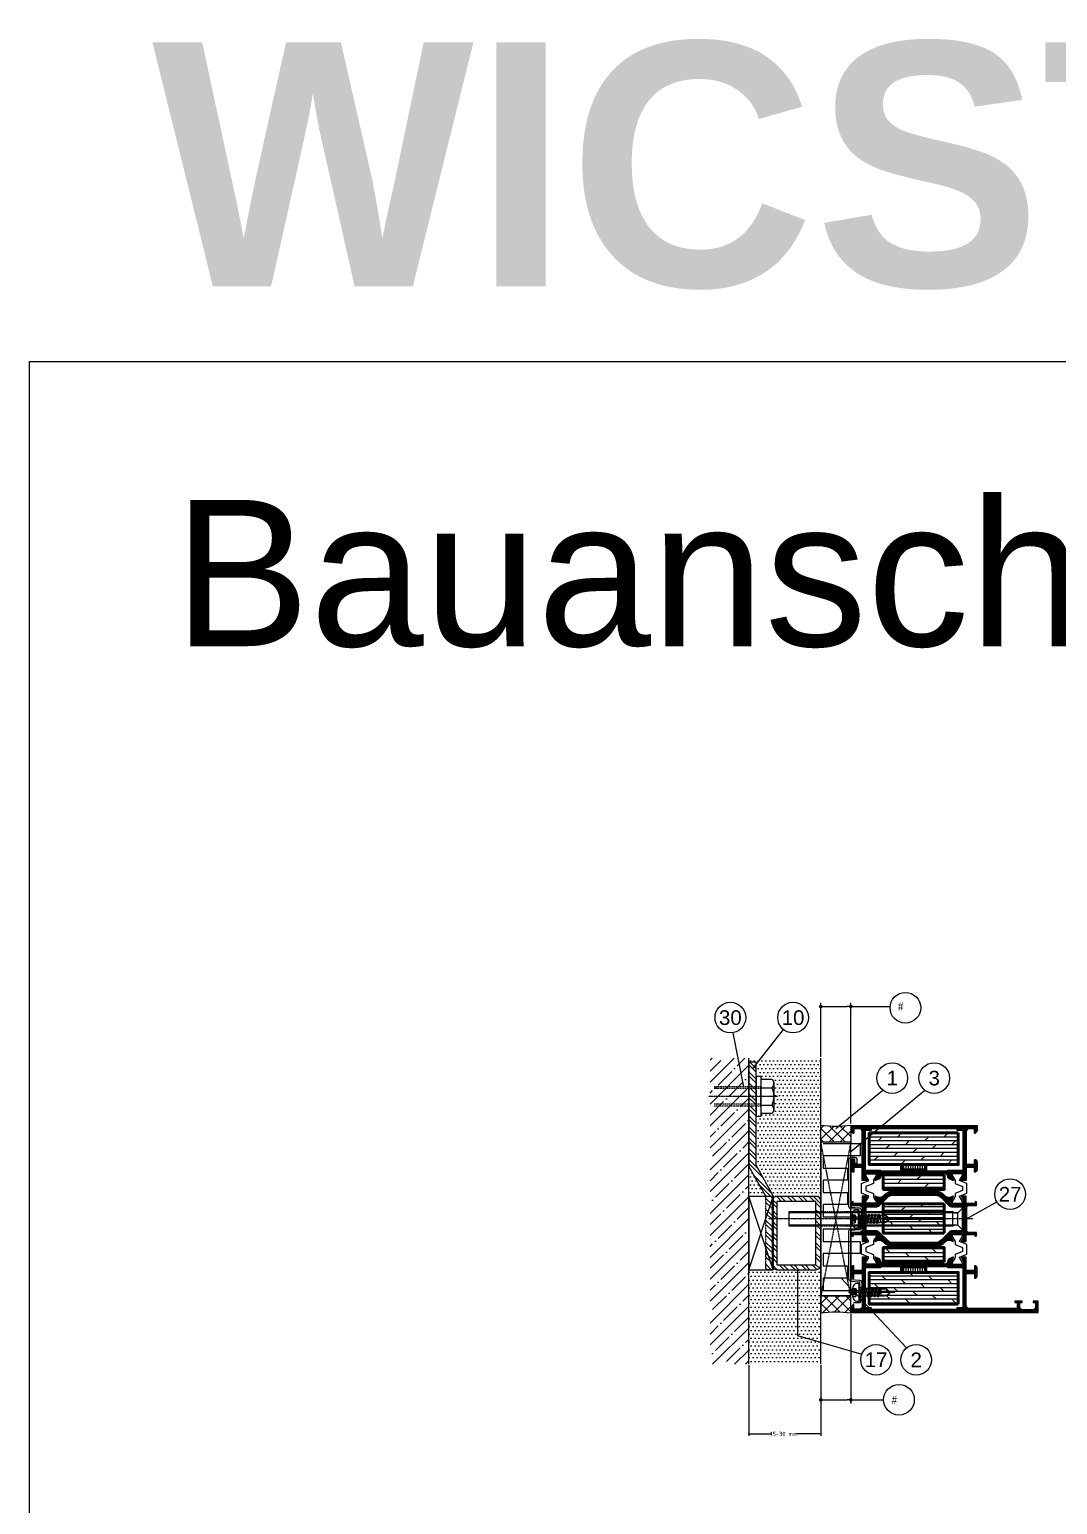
# Model space of a CAD drawing. Header units: millimetres. Extents: x -1821 to 14707, y -2864 to 1473.
# Drawn here: x 3000 to 3421, y -1049 to -445 of the extents above; entities that cross this region are included whole.
import ezdxf
from ezdxf.enums import TextEntityAlignment as Align

# ---------------------------------------------------------------- set-up
doc = ezdxf.new("R2010")
doc.units = ezdxf.units.MM
for name, pattern in [('AUSGEZOGEN', [0]), ('CENTER', [50.8, 31.75, -6.35, 6.35, -6.35]), ('DASHDOT', [1, 0.5, -0.25, 0, -0.25]), ('GESTRICHELT', [0.75, 0.5, -0.25]), ('VERDECKT', [9.525, 6.35, -3.175])]:
    doc.linetypes.add(name, pattern=pattern)
for name, color, linetype in [('00TXT', 7, 'AUSGEZOGEN'), ('01TXT', 7, 'Continuous'), ('as_par', 3, 'Continuous'), ('as_sch', 3, 'Continuous'), ('BOUND_EXT', 30, 'Continuous'), ('CENT_18', 3, 'CENTER'), ('CENT_25', 2, 'DASHDOT'), ('CENTER25', 2, 'CENTER'), ('CONST25', 2, 'Continuous'), ('CONST35', 7, 'Continuous'), ('HIDE_18', 3, 'VERDECKT'), ('HIDE_25', 2, 'GESTRICHELT'), ('is_par', 3, 'Continuous'), ('is_sch', 3, 'Continuous'), ('leiste_par', 3, 'Continuous')]:
    doc.layers.add(name, color=color, linetype=linetype)
for name, color, linetype, lineweight in [('AM_5', 3, 'Continuous', 25), ('AM_S', 80, 'Continuous', 50), ('AM_SP', 3, 'Continuous', 50), ('Docu-AM_8', 1, 'Continuous', 25)]:
    doc.layers.add(name, color=color, linetype=linetype, lineweight=lineweight)
doc.styles.add('BEMSTIL', font='8SIMPLEX.SHX', dxfattribs={"width": 0.85})
doc.styles.get("Standard").update_dxf_attribs({"font": 'isocp.shx'})
doc.styles.add('SWISS', font='swiss.ttf')
doc.styles.add('SWISSB', font='swissb.ttf')
doc.dimstyles.new('Dok-1zu2-PUNKT$0', dxfattribs={"dimscale": 0.5, "dimtxt": 3.4, "dimasz": 1.5, "dimexe": 1.5, "dimexo": 0.6, "dimgap": 1.5, "dimtad": 0, "dimlfac": 2, "dimdsep": 46, "dimtxsty": 'BEMSTIL', "dimblk": 'PUNKT', "dimblk1": 'PUNKT', "dimblk2": 'PUNKT', "dimcen": 0, "dimclrd": 3, "dimclre": 3, "dimclrt": 3, "dimadec": 0, "dimazin": 0, "dimtfac": 0.7, "dimtofl": 0, "dimtmove": 0, "dimatfit": 3, "dimfxl": 1, "dimtolj": 1, "dimarcsym": 0})
pattern_1 = [(45, (3250.314, -1391.2834), (-2.245064, 2.245064), []), (135, (3250.314, -1391.2834), (-2.245064, -2.245064), [])]

# ---------------------------------------------------------------- blocks, each defined once
blk = doc.blocks.new('B-LL1021361')
at = {"layer": 'as_sch'}
h = blk.add_hatch(dxfattribs=at)
h.set_pattern_fill('_U', color=256, scale=0.2, angle=90, style=0, pattern_type=0)
h.set_pattern_definition([(90, (9.07824, 33.14418), (-0.2, 1e-17), [])])
edge = h.paths.add_edge_path()
edge.add_arc((21.2, 13.4), 1.2, 180, 270)
edge.add_line((21.2, 12.2), (21.36, 12.2))
edge.add_arc((21.36, 11.4), 0.8, 24.44396, 90, ccw=False)
edge.add_line((22.08, 11.73), (22.8, 10.16))
edge.add_line((22.8, 10.16), (22.8, 9.87))
edge.add_line((22.8, 9.87), (21.05, 10.75))
edge.add_line((21.05, 10.75), (19.8, 10.75))
edge.add_line((19.8, 10.75), (19.8, 5.85))
edge.add_line((19.8, 5.85), (21.05, 5.85))
edge.add_line((21.05, 5.85), (22.8, 6.73))
edge.add_line((22.8, 6.73), (22.8, 4.7))
edge.add_line((22.8, 4.7), (17.4, 4.7))
edge.add_line((17.4, 4.7), (17.4, 1.3))
edge.add_line((17.4, 1.3), (19.3, 1.3))
edge.add_line((19.3, 1.3), (19.3, 1))
edge.add_arc((18.5, 1), 0.8, -90, 0, ccw=False)
edge.add_line((18.5, 0.2), (15, 0.2))
edge.add_arc((15, 1), 0.8, 180, 270, ccw=False)
edge.add_line((14.2, 1), (14.2, 1.3))
edge.add_line((14.2, 1.3), (16.1, 1.3))
edge.add_line((16.1, 1.3), (16.1, 4.7))
edge.add_line((16.1, 4.7), (2.7, 4.7))
edge.add_arc((2.7, 3.5), 1.2, 90, 180)
edge.add_line((1.5, 3.5), (1.5, 1.3))
edge.add_line((1.5, 1.3), (3.37, 1.3))
edge.add_line((3.37, 1.3), (3.48, 1.03))
edge.add_line((3.48, 1.03), (3.17, 0.73))
edge.add_arc((1.9, 2), 1.8, 270, 315, ccw=False)
edge.add_line((1.9, 0.2), (0.2, 0.2))
edge.add_line((0.2, 0.2), (0.2, 76.8))
edge.add_line((0.2, 76.8), (4.8, 76.8))
edge.add_line((4.8, 76.8), (4.8, 74.7))
edge.add_line((4.8, 74.7), (4.2, 74.7))
edge.add_line((4.2, 74.7), (4.2, 75.7))
edge.add_line((4.2, 75.7), (2.3, 75.7))
edge.add_arc((2.3, 74.7), 1, 90, 180)
edge.add_line((1.3, 74.7), (1.3, 70.3))
edge.add_arc((2.3, 70.3), 1, 180, 270)
edge.add_line((2.3, 69.3), (4.2, 69.3))
edge.add_line((4.2, 69.3), (4.2, 70.3))
edge.add_line((4.2, 70.3), (4.8, 70.3))
edge.add_line((4.8, 70.3), (4.8, 67.2))
edge.add_line((4.8, 67.2), (4.2, 67.2))
edge.add_line((4.2, 67.2), (4.2, 68.2))
edge.add_line((4.2, 68.2), (1.8, 68.2))
edge.add_line((1.8, 68.2), (1.8, 48.5))
edge.add_arc((3, 48.5), 1.2, 180, 270)
edge.add_line((3, 47.3), (16.1, 47.3))
edge.add_line((16.1, 47.3), (16.1, 50.7))
edge.add_line((16.1, 50.7), (14.2, 50.7))
edge.add_line((14.2, 50.7), (14.2, 51))
edge.add_arc((15, 51), 0.8, 90, 180, ccw=False)
edge.add_line((15, 51.8), (18.5, 51.8))
edge.add_arc((18.5, 51), 0.8, 0, 90, ccw=False)
edge.add_line((19.3, 51), (19.3, 50.7))
edge.add_line((19.3, 50.7), (17.4, 50.7))
edge.add_line((17.4, 50.7), (17.4, 47.3))
edge.add_line((17.4, 47.3), (22.8, 47.3))
edge.add_line((22.8, 47.3), (22.8, 45.27))
edge.add_line((22.8, 45.27), (21.05, 46.15))
edge.add_line((21.05, 46.15), (19.8, 46.15))
edge.add_line((19.8, 46.15), (19.8, 41.25))
edge.add_line((19.8, 41.25), (21.05, 41.25))
edge.add_line((21.05, 41.25), (22.8, 42.13))
edge.add_line((22.8, 42.13), (22.8, 41.84))
edge.add_line((22.8, 41.84), (22.08, 40.27))
edge.add_arc((21.36, 40.6), 0.8, 270, 335.55604, ccw=False)
edge.add_line((21.36, 39.8), (21.2, 39.8))
edge.add_arc((21.2, 38.6), 1.2, 90, 180)
edge.add_line((20, 38.6), (20, 13.4))
h.paths.add_polyline_path([(18.8, 12.2), (18.5, 12.2), (18.5, 5.9), (2.2, 5.9), (2.2, 8.4), (1.5, 8.4), (1.5, 43.6), (2.2, 43.6), (2.2, 46.1), (18.5, 46.1), (18.5, 39.8), (18.8, 39.8)], flags=17)
at = {"layer": 'is_sch'}
h = blk.add_hatch(dxfattribs=at)
h.set_pattern_fill('_U', color=256, scale=0.2, angle=45, style=0, pattern_type=0)
h.set_pattern_definition([(45, (38.5, 26.00045), (-0.1414214, 0.1414214), [])])
edge = h.paths.add_edge_path()
edge.add_arc((42.8, 48.5), 1.2, 270, 360)
edge.add_line((44, 48.5), (44, 51.6))
edge.add_line((44, 51.6), (45.48, 51.6))
edge.add_line((45.48, 51.6), (45.7, 51))
edge.add_line((45.7, 51), (44.9, 51))
edge.add_line((44.9, 51), (44.9, 47.3))
edge.add_line((44.9, 47.3), (47.8, 47.3))
edge.add_line((47.8, 47.3), (47.8, 45.27))
edge.add_line((47.8, 45.27), (46.05, 46.15))
edge.add_line((46.05, 46.15), (44.8, 46.15))
edge.add_line((44.8, 46.15), (44.8, 41.25))
edge.add_line((44.8, 41.25), (46.05, 41.25))
edge.add_line((46.05, 41.25), (47.8, 42.13))
edge.add_line((47.8, 42.13), (47.8, 41.85))
edge.add_line((47.8, 41.85), (47.51, 41.35))
edge.add_arc((49.41, 40.25), 2.2, 150.00002, 225)
edge.add_line((47.86, 38.69), (48.39, 38.15))
edge.add_arc((45, 34.76), 4.8, 0, 45, ccw=False)
edge.add_line((49.8, 34.76), (49.8, 17.24))
edge.add_arc((45, 17.24), 4.8, 315, 360, ccw=False)
edge.add_line((48.39, 13.85), (47.86, 13.31))
edge.add_arc((49.41, 11.76), 2.2, 135, 209.99998)
edge.add_line((47.51, 10.66), (47.8, 10.15))
edge.add_line((47.8, 10.15), (47.8, 9.87))
edge.add_line((47.8, 9.87), (46.05, 10.75))
edge.add_line((46.05, 10.75), (44.8, 10.75))
edge.add_line((44.8, 10.75), (44.8, 5.85))
edge.add_line((44.8, 5.85), (46.05, 5.85))
edge.add_line((46.05, 5.85), (47.8, 6.73))
edge.add_line((47.8, 6.73), (47.8, 4.7))
edge.add_line((47.8, 4.7), (44.9, 4.7))
edge.add_line((44.9, 4.7), (44.9, 1))
edge.add_line((44.9, 1), (45.7, 1))
edge.add_line((45.7, 1), (45.48, 0.4))
edge.add_line((45.48, 0.4), (44, 0.4))
edge.add_line((44, 0.4), (44, 3.5))
edge.add_arc((42.8, 3.5), 1.2, 0, 90)
edge.add_line((42.8, 4.7), (34.2, 4.7))
edge.add_arc((34.2, 3.5), 1.2, 90, 180)
edge.add_line((33, 3.5), (33, 0.4))
edge.add_line((33, 0.4), (31.52, 0.4))
edge.add_line((31.52, 0.4), (31.3, 1))
edge.add_line((31.3, 1), (32.1, 1))
edge.add_line((32.1, 1), (32.1, 4.7))
edge.add_line((32.1, 4.7), (29.2, 4.7))
edge.add_line((29.2, 4.7), (29.2, 6.73))
edge.add_line((29.2, 6.73), (30.95, 5.85))
edge.add_line((30.95, 5.85), (32.2, 5.85))
edge.add_line((32.2, 5.85), (32.2, 10.75))
edge.add_line((32.2, 10.75), (30.95, 10.75))
edge.add_line((30.95, 10.75), (29.2, 9.87))
edge.add_line((29.2, 9.87), (29.2, 10.15))
edge.add_line((29.2, 10.15), (29.49, 10.66))
edge.add_arc((27.59, 11.76), 2.2, 330.00001, 404.99999)
edge.add_line((29.14, 13.31), (28.61, 13.85))
edge.add_arc((32, 17.24), 4.8, 180, 225, ccw=False)
edge.add_line((27.2, 17.24), (27.2, 34.76))
edge.add_arc((32, 34.76), 4.8, 135, 180, ccw=False)
edge.add_line((28.61, 38.15), (29.14, 38.69))
edge.add_arc((27.59, 40.25), 2.2, 315, 389.99998)
edge.add_line((29.49, 41.35), (29.2, 41.85))
edge.add_line((29.2, 41.85), (29.2, 42.13))
edge.add_line((29.2, 42.13), (30.95, 41.25))
edge.add_line((30.95, 41.25), (32.2, 41.25))
edge.add_line((32.2, 41.25), (32.2, 46.15))
edge.add_line((32.2, 46.15), (30.95, 46.15))
edge.add_line((30.95, 46.15), (29.2, 45.27))
edge.add_line((29.2, 45.27), (29.2, 47.3))
edge.add_line((29.2, 47.3), (32.1, 47.3))
edge.add_line((32.1, 47.3), (32.1, 51))
edge.add_line((32.1, 51), (31.3, 51))
edge.add_line((31.3, 51), (31.52, 51.6))
edge.add_line((31.52, 51.6), (33, 51.6))
edge.add_line((33, 51.6), (33, 48.5))
edge.add_arc((34.2, 48.5), 1.2, 180, 270)
edge.add_line((34.2, 47.3), (42.8, 47.3))
edge = h.paths.add_edge_path(flags=16)
edge.add_line((33.6, 45.7), (33.6, 41.63))
edge.add_arc((31.8, 41.63), 1.8, -45, 0, ccw=False)
edge.add_line((33.07, 40.36), (29.74, 37.02))
edge.add_arc((32, 34.76), 3.2, 135, 180)
edge.add_line((28.8, 34.76), (28.8, 17.24))
edge.add_arc((32, 17.24), 3.2, 180, 225)
edge.add_line((29.74, 14.98), (33.07, 11.64))
edge.add_arc((31.8, 10.37), 1.8, 0, 45, ccw=False)
edge.add_line((33.6, 10.37), (33.6, 6.3))
edge.add_line((33.6, 6.3), (43.4, 6.3))
edge.add_line((43.4, 6.3), (43.4, 10.37))
edge.add_arc((45.2, 10.37), 1.8, 135, 180, ccw=False)
edge.add_line((43.93, 11.64), (47.26, 14.98))
edge.add_arc((45, 17.24), 3.2, 315, 360)
edge.add_line((48.2, 17.24), (48.2, 34.76))
edge.add_arc((45, 34.76), 3.2, 0, 45)
edge.add_line((47.26, 37.02), (43.93, 40.36))
edge.add_arc((45.2, 41.63), 1.8, 180, 225, ccw=False)
edge.add_line((43.4, 41.63), (43.4, 45.7))
edge.add_line((43.4, 45.7), (33.6, 45.7))
h = blk.add_hatch(dxfattribs=at)
h.set_pattern_fill('_U', color=256, scale=0.2, angle=90, style=0, pattern_type=0)
h.set_pattern_definition([(90, (66.38297, 26.0009), (-0.2, 1e-17), [])])
edge = h.paths.add_edge_path()
edge.add_line((76.8, 51.8), (75.1, 51.8))
edge.add_arc((75.1, 50), 1.8, 90, 135)
edge.add_line((73.83, 51.27), (73.52, 50.97))
edge.add_line((73.52, 50.97), (73.63, 50.7))
edge.add_line((73.63, 50.7), (75.5, 50.7))
edge.add_line((75.5, 50.7), (75.5, 48.5))
edge.add_arc((74.3, 48.5), 1.2, -90, 0, ccw=False)
edge.add_line((74.3, 47.3), (60.9, 47.3))
edge.add_line((60.9, 47.3), (60.9, 50.7))
edge.add_line((60.9, 50.7), (62.8, 50.7))
edge.add_line((62.8, 50.7), (62.8, 51))
edge.add_arc((62, 51), 0.8, 0, 90)
edge.add_line((62, 51.8), (58.5, 51.8))
edge.add_arc((58.5, 51), 0.8, 90, 180)
edge.add_line((57.7, 51), (57.7, 50.7))
edge.add_line((57.7, 50.7), (59.6, 50.7))
edge.add_line((59.6, 50.7), (59.6, 47.3))
edge.add_line((59.6, 47.3), (54.2, 47.3))
edge.add_line((54.2, 47.3), (54.2, 45.27))
edge.add_line((54.2, 45.27), (55.95, 46.15))
edge.add_line((55.95, 46.15), (57.2, 46.15))
edge.add_line((57.2, 46.15), (57.2, 41.25))
edge.add_line((57.2, 41.25), (55.95, 41.25))
edge.add_line((55.95, 41.25), (54.2, 42.13))
edge.add_line((54.2, 42.13), (54.2, 41.84))
edge.add_line((54.2, 41.84), (54.92, 40.27))
edge.add_arc((55.64, 40.6), 0.8, 204.44396, 270)
edge.add_line((55.64, 39.8), (55.8, 39.8))
edge.add_arc((55.8, 38.6), 1.2, 0, 90, ccw=False)
edge.add_line((57, 38.6), (57, 13.4))
edge.add_arc((55.8, 13.4), 1.2, -90, 0, ccw=False)
edge.add_line((55.8, 12.2), (55.64, 12.2))
edge.add_arc((55.64, 11.4), 0.8, 90, 155.55604)
edge.add_line((54.92, 11.73), (54.2, 10.16))
edge.add_line((54.2, 10.16), (54.2, 9.87))
edge.add_line((54.2, 9.87), (55.95, 10.75))
edge.add_line((55.95, 10.75), (57.2, 10.75))
edge.add_line((57.2, 10.75), (57.2, 5.85))
edge.add_line((57.2, 5.85), (55.95, 5.85))
edge.add_line((55.95, 5.85), (54.2, 6.73))
edge.add_line((54.2, 6.73), (54.2, 4.7))
edge.add_line((54.2, 4.7), (59.6, 4.7))
edge.add_line((59.6, 4.7), (59.6, 1.3))
edge.add_line((59.6, 1.3), (57.7, 1.3))
edge.add_line((57.7, 1.3), (57.7, 1))
edge.add_arc((58.5, 1), 0.8, 180, 270)
edge.add_line((58.5, 0.2), (62, 0.2))
edge.add_arc((62, 1), 0.8, 270, 360)
edge.add_line((62.8, 1), (62.8, 1.3))
edge.add_line((62.8, 1.3), (60.9, 1.3))
edge.add_line((60.9, 1.3), (60.9, 4.7))
edge.add_line((60.9, 4.7), (74.3, 4.7))
edge.add_arc((74.3, 3.5), 1.2, 0, 90, ccw=False)
edge.add_line((75.5, 3.5), (75.5, 1.3))
edge.add_line((75.5, 1.3), (73.63, 1.3))
edge.add_line((73.63, 1.3), (73.52, 1.04))
edge.add_line((73.52, 1.04), (73.83, 0.73))
edge.add_arc((75.1, 2), 1.8, 225, 270)
edge.add_line((75.1, 0.2), (76.8, 0.2))
edge.add_line((76.8, 0.2), (76.8, 51.8))
h.paths.add_polyline_path([(75.4, 8.4), (74.8, 8.4), (74.8, 5.9), (58.5, 5.9), (58.5, 12.2), (58.2, 12.2), (58.2, 39.8), (58.5, 39.8), (58.5, 46.1), (74.8, 46.1), (74.8, 43.6), (75.4, 43.6)], flags=16)
at = {"layer": 'as_par'}
blk.add_lwpolyline([(20, 13.4, 0.414214), (21.2, 12.2), (21.36, 12.2, -0.294108), (22.08, 11.73), (22.8, 10.16), (22.8, 9.87), (21.05, 10.75), (19.8, 10.75), (19.8, 5.85), (21.05, 5.85), (22.8, 6.73), (22.8, 4.7), (17.4, 4.7), (17.4, 1.3), (19.3, 1.3), (19.3, 1, -0.414214), (18.5, 0.2), (15, 0.2, -0.414214), (14.2, 1), (14.2, 1.3), (16.1, 1.3), (16.1, 4.7), (2.7, 4.7, 0.414214), (1.5, 3.5), (1.5, 1.3), (3.37, 1.3), (3.48, 1.03), (3.17, 0.73, -0.198912), (1.9, 0.2), (0.2, 0.2), (0.2, 76.8), (4.8, 76.8), (4.8, 74.7), (4.2, 74.7), (4.2, 75.7), (2.3, 75.7, 0.414214), (1.3, 74.7), (1.3, 70.3, 0.414214), (2.3, 69.3), (4.2, 69.3), (4.2, 70.3), (4.8, 70.3), (4.8, 67.2), (4.2, 67.2), (4.2, 68.2), (1.8, 68.2), (1.8, 48.5, 0.414214), (3, 47.3), (16.1, 47.3), (16.1, 50.7), (14.2, 50.7), (14.2, 51, -0.414214), (15, 51.8), (18.5, 51.8, -0.414214), (19.3, 51), (19.3, 50.7), (17.4, 50.7), (17.4, 47.3), (22.8, 47.3), (22.8, 45.27), (21.05, 46.15), (19.8, 46.15), (19.8, 41.25), (21.05, 41.25), (22.8, 42.13), (22.8, 41.84), (22.08, 40.27, -0.294108), (21.36, 39.8), (21.2, 39.8, 0.414214), (20, 38.6), (20, 13.4)], format="xyb", close=True, dxfattribs=at)
blk.add_lwpolyline([(18.8, 12.2), (18.5, 12.2), (18.5, 5.9), (2.2, 5.9), (2.2, 8.4), (1.5, 8.4), (1.5, 43.6), (2.2, 43.6), (2.2, 46.1), (18.5, 46.1), (18.5, 39.8), (18.8, 39.8), (18.8, 12.2)], close=True, dxfattribs=at)
at = {"layer": 'is_par'}
for points in [[(42.8, 47.3, 0.414214), (44, 48.5), (44, 51.6), (45.48, 51.6), (45.7, 51), (44.9, 51), (44.9, 47.3), (47.8, 47.3), (47.8, 45.27), (46.05, 46.15), (44.8, 46.15), (44.8, 41.25), (46.05, 41.25), (47.8, 42.13), (47.8, 41.85), (47.51, 41.35, 0.339454), (47.86, 38.69), (48.39, 38.15, -0.198912), (49.8, 34.76), (49.8, 17.24, -0.198912), (48.39, 13.85), (47.86, 13.31, 0.339454), (47.51, 10.66), (47.8, 10.15), (47.8, 9.87), (46.05, 10.75), (44.8, 10.75), (44.8, 5.85), (46.05, 5.85), (47.8, 6.73), (47.8, 4.7), (44.9, 4.7), (44.9, 1), (45.7, 1), (45.48, 0.4), (44, 0.4), (44, 3.5, 0.414214), (42.8, 4.7), (34.2, 4.7, 0.414214), (33, 3.5), (33, 0.4), (31.52, 0.4), (31.3, 1), (32.1, 1), (32.1, 4.7), (29.2, 4.7), (29.2, 6.73), (30.95, 5.85), (32.2, 5.85), (32.2, 10.75), (30.95, 10.75), (29.2, 9.87), (29.2, 10.15), (29.49, 10.66, 0.339454), (29.14, 13.31), (28.61, 13.85, -0.198912), (27.2, 17.24), (27.2, 34.76, -0.198912), (28.61, 38.15), (29.14, 38.69, 0.339454), (29.49, 41.35), (29.2, 41.85), (29.2, 42.13), (30.95, 41.25), (32.2, 41.25), (32.2, 46.15), (30.95, 46.15), (29.2, 45.27), (29.2, 47.3), (32.1, 47.3), (32.1, 51), (31.3, 51), (31.52, 51.6), (33, 51.6), (33, 48.5, 0.414214), (34.2, 47.3), (42.8, 47.3)], [(76.8, 51.8), (75.1, 51.8, 0.198912), (73.83, 51.27), (73.52, 50.97), (73.63, 50.7), (75.5, 50.7), (75.5, 48.5, -0.414214), (74.3, 47.3), (60.9, 47.3), (60.9, 50.7), (62.8, 50.7), (62.8, 51, 0.414214), (62, 51.8), (58.5, 51.8, 0.414214), (57.7, 51), (57.7, 50.7), (59.6, 50.7), (59.6, 47.3), (54.2, 47.3), (54.2, 45.27), (55.95, 46.15), (57.2, 46.15), (57.2, 41.25), (55.95, 41.25), (54.2, 42.13), (54.2, 41.84), (54.92, 40.27, 0.294108), (55.64, 39.8), (55.8, 39.8, -0.414214), (57, 38.6), (57, 13.4, -0.414214), (55.8, 12.2), (55.64, 12.2, 0.294108), (54.92, 11.73), (54.2, 10.16), (54.2, 9.87), (55.95, 10.75), (57.2, 10.75), (57.2, 5.85), (55.95, 5.85), (54.2, 6.73), (54.2, 4.7), (59.6, 4.7), (59.6, 1.3), (57.7, 1.3), (57.7, 1, 0.414214), (58.5, 0.2), (62, 0.2, 0.414214), (62.8, 1), (62.8, 1.3), (60.9, 1.3), (60.9, 4.7), (74.3, 4.7, -0.414214), (75.5, 3.5), (75.5, 1.3), (73.63, 1.3), (73.52, 1.04), (73.83, 0.73, 0.198912), (75.1, 0.2), (76.8, 0.2), (76.8, 51.8)], [(33.6, 45.7), (33.6, 41.63, -0.198912), (33.07, 40.36), (29.74, 37.02, 0.198912), (28.8, 34.76), (28.8, 17.24, 0.198912), (29.74, 14.98), (33.07, 11.64, -0.198912), (33.6, 10.37), (33.6, 6.3), (43.4, 6.3), (43.4, 10.37, -0.198912), (43.93, 11.64), (47.26, 14.98, 0.198912), (48.2, 17.24), (48.2, 34.76, 0.198912), (47.26, 37.02), (43.93, 40.36, -0.198912), (43.4, 41.63), (43.4, 45.7), (33.6, 45.7)]]:
    blk.add_lwpolyline(points, format="xyb", close=True, dxfattribs=at)
blk.add_lwpolyline([(75.4, 8.4), (74.8, 8.4), (74.8, 5.9), (58.5, 5.9), (58.5, 12.2), (58.2, 12.2), (58.2, 39.8), (58.5, 39.8), (58.5, 46.1), (74.8, 46.1), (74.8, 43.6), (75.4, 43.6), (75.4, 8.4)], close=True, dxfattribs=at)
at = {"layer": 'leiste_par'}
for points in [[(23.99, 42.76), (22.87, 42.76, 0.131652), (22.46, 42.65), (20.66, 41.61), (20.01, 41.61), (20.01, 45.79), (20.66, 45.79), (21.99, 45.02), (22.48, 44.74), (22.79, 44.56), (24.01, 47.57), (27.99, 47.57), (29.21, 44.56), (31.34, 45.79), (31.99, 45.79), (31.99, 41.61), (31.34, 41.61), (29.54, 42.65, 0.131652), (29.13, 42.76), (28.01, 42.76), (26.79, 45.79), (25.21, 45.79), (23.99, 42.76)], [(48.99, 42.76), (47.87, 42.76, 0.131652), (47.46, 42.65), (45.66, 41.61), (45.01, 41.61), (45.01, 45.79), (45.66, 45.79), (46.99, 45.02), (47.48, 44.74), (47.79, 44.56), (49.01, 47.57), (52.99, 47.57), (54.21, 44.56), (56.34, 45.79), (56.99, 45.79), (56.99, 41.61), (56.34, 41.61), (54.54, 42.65, 0.131652), (54.13, 42.76), (53.01, 42.76), (51.79, 45.79), (50.21, 45.79), (48.99, 42.76)], [(23.99, 9.24), (22.87, 9.24, -0.131652), (22.46, 9.35), (20.66, 10.39), (20.01, 10.39), (20.01, 6.21), (20.66, 6.21), (21.99, 6.98), (22.48, 7.26), (22.79, 7.44), (24.01, 4.43), (27.99, 4.43), (29.21, 7.44), (31.34, 6.21), (31.99, 6.21), (31.99, 10.39), (31.34, 10.39), (29.54, 9.35, -0.131652), (29.13, 9.24), (28.01, 9.24), (26.79, 6.21), (25.21, 6.21), (23.99, 9.24)], [(48.99, 9.24), (47.87, 9.24, -0.131652), (47.46, 9.35), (45.66, 10.39), (45.01, 10.39), (45.01, 6.21), (45.66, 6.21), (46.99, 6.98), (47.48, 7.26), (47.79, 7.44), (49.01, 4.44), (52.99, 4.44), (54.21, 7.44), (56.34, 6.21), (56.99, 6.21), (56.99, 10.39), (56.34, 10.39), (54.54, 9.35, -0.131652), (54.13, 9.24), (53.01, 9.24), (51.79, 6.22), (50.21, 6.22), (48.99, 9.24)]]:
    blk.add_lwpolyline(points, format="xyb", close=True, dxfattribs=at)
blk = doc.blocks.new('PUNKT')
at = {"color": 0, "linetype": 'Continuous'}
blk.add_line((-0.5, 0), (-1, 0), dxfattribs=at)
at = {"color": 0, "linetype": 'Continuous', "const_width": 0.5}
blk.add_lwpolyline([(-0.25, 0, 1), (0.25, 0, 1)], format="xyb", close=True, dxfattribs=at)
blk = doc.blocks.new('*D95')
at = {"layer": 'AM_5', "color": 3, "lineweight": -2, "transparency": 16777216}
for p, q in [((3294.91, -992.15), (3294.91, -1021.13)), ((3324.41, -992.15), (3324.41, -1021.13)), ((3295.66, -1020.38), (3304.01, -1020.38)), ((3323.66, -1020.38), (3314.41, -1020.38))]:
    blk.add_line(p, q, dxfattribs=at)
at = {"layer": 'Defpoints', "color": 0, "transparency": 16777216}
for p in [(3294.91, -991.85), (3324.41, -991.85), (3294.91, -1020.38)]:
    blk.add_point(p, dxfattribs=at)
at = {"layer": 'AM_5', "color": 3, "lineweight": -2, "transparency": 16777216, "xscale": 0.75, "yscale": 0.75, "zscale": 0.75, "rotation": 180}
blk.add_blockref('PUNKT', (3294.91, -1020.38), dxfattribs=at)
at = {"layer": 'AM_5', "color": 3, "lineweight": -2, "transparency": 16777216, "xscale": 0.75, "yscale": 0.75, "zscale": 0.75}
blk.add_blockref('PUNKT', (3324.41, -1020.38), dxfattribs=at)
at = {"layer": 'AM_5', "color": 3, "transparency": 16777216, "insert": (3309.21, -1020.38), "char_height": 1.7, "attachment_point": 5}
blk.add_mtext('\\A1;15-30 mm', dxfattribs=at)
blk = doc.blocks.new('B-4030232_docu_wos')
at = {"layer": 'Docu-AM_8'}
h = blk.add_hatch(dxfattribs=at)
h.set_pattern_fill('LINE', color=256, scale=0.3, angle=90, style=0)
h.paths.add_polyline_path([(5, 2.2), (-5, 2.2), (-5, 0), (5, 0)])
at = {"layer": 'AM_SP'}
blk.add_lwpolyline([(5, 2.2), (-5, 2.2), (-5, 0), (5, 0), (5, 2.2)], close=True, dxfattribs=at)
blk = doc.blocks.new('B-4090059_docu_wos')
at = {"layer": 'Docu-AM_8'}
h = blk.add_hatch(dxfattribs=at)
h.set_pattern_fill('DOLMIT', color=256, scale=0.25, style=0)
h.paths.add_polyline_path([(0, 6), (0, 0), (25, 0), (25, 6)])
at = {"layer": 'AM_S'}
blk.add_lwpolyline([(25, 6), (25, 0), (0, 0), (0, 6), (25, 6)], close=True, dxfattribs=at)
blk = doc.blocks.new('B-4090038_docu_wos')
at = {"layer": 'Docu-AM_8'}
h = blk.add_hatch(dxfattribs=at)
h.set_pattern_fill('DOLMIT', color=256, scale=0.25, style=0)
h.paths.add_polyline_path([(0, 13), (0, 0), (36.5, 0), (36.5, 13)])
at = {"layer": 'AM_S'}
blk.add_lwpolyline([(36.5, 13), (36.5, 0), (0, 0), (0, 13), (36.5, 13)], close=True, dxfattribs=at)
blk = doc.blocks.new('*D92')
at = {"layer": 'AM_5', "color": 3, "lineweight": -2, "transparency": 16777216}
for p, q in [((3336.71, -971.36), (3336.71, -1007.93)), ((3324.41, -992.45), (3324.41, -1007.93)), ((3325.91, -1006.43), (3335.21, -1006.43)), ((3336.71, -1006.43), (3350.18, -1006.43))]:
    blk.add_line(p, q, dxfattribs=at)
at = {"layer": 'Defpoints', "color": 0, "transparency": 16777216}
for p in [(3336.71, -970.76), (3324.41, -991.85), (3336.71, -1006.43)]:
    blk.add_point(p, dxfattribs=at)
at = {"layer": 'AM_5', "color": 3, "lineweight": -2, "transparency": 16777216, "xscale": 1.5, "yscale": 1.5, "zscale": 1.5, "rotation": 180}
blk.add_blockref('PUNKT', (3324.41, -1006.43), dxfattribs=at)
at = {"layer": 'AM_5', "color": 3, "lineweight": -2, "transparency": 16777216, "xscale": 1.5, "yscale": 1.5, "zscale": 1.5}
blk.add_blockref('PUNKT', (3336.71, -1006.43), dxfattribs=at)
at = {"layer": 'AM_5', "color": 3, "transparency": 16777216, "insert": (3354.02, -1006.43), "char_height": 3.4, "attachment_point": 5, "style": 'BEMSTIL'}
blk.add_mtext('\\A1; #', dxfattribs=at)
blk = doc.blocks.new('*D93')
at = {"layer": 'AM_5', "color": 3, "lineweight": -2, "transparency": 16777216}
for p, q in [((3324.41, -865.75), (3324.41, -843.66)), ((3325.91, -845.16), (3335.21, -845.16)), ((3336.71, -893.16), (3336.71, -843.66)), ((3336.71, -845.16), (3352.76, -845.16))]:
    blk.add_line(p, q, dxfattribs=at)
at = {"layer": 'Defpoints', "color": 0, "transparency": 16777216}
for p in [(3336.71, -845.16), (3324.41, -866.35), (3336.71, -893.76)]:
    blk.add_point(p, dxfattribs=at)
at = {"layer": 'AM_5', "color": 3, "lineweight": -2, "transparency": 16777216, "xscale": 1.5, "yscale": 1.5, "zscale": 1.5, "rotation": 180}
blk.add_blockref('PUNKT', (3324.41, -845.16), dxfattribs=at)
at = {"layer": 'AM_5', "color": 3, "lineweight": -2, "transparency": 16777216, "xscale": 1.5, "yscale": 1.5, "zscale": 1.5}
blk.add_blockref('PUNKT', (3336.71, -845.16), dxfattribs=at)
at = {"layer": 'AM_5', "color": 3, "transparency": 16777216, "insert": (3356.6, -845.16), "char_height": 3.4, "attachment_point": 5, "style": 'BEMSTIL'}
blk.add_mtext('\\A1; #', dxfattribs=at)
blk = doc.blocks.new('WS4070448')
for p, q in [((6.62, -8.64), (6.62, -11)), ((6.62, -8.64), (9.52, -8.64)), ((6.62, -11), (8.07, -12.64)), ((8.07, -12.64), (9.52, -11)), ((9.52, -11), (9.52, -8.64))]:
    blk.add_line(p, q)
blk.add_lwpolyline([(11.39, 2.11, 0.314856), (4.74, 2.11, 0.244912), (4.32, 1.29), (4.32, 0.36), (11.82, 0.36), (11.82, 1.29, 0.244912), (11.39, 2.11, 0.138291)], format="xyb")
for points in [[(6.12, -1.14), (6.62, -1.43), (8.07, -1.08), (8.57, -0.71), (8.07, -0.51), (6.62, -0.85)], [(6.12, -2.54), (6.62, -2.83), (9.52, -2.14), (10.02, -1.85), (9.52, -1.56), (6.62, -2.25)], [(6.12, -3.94), (6.62, -4.23), (9.52, -3.54), (10.02, -3.25), (9.52, -2.96), (6.62, -3.65)], [(6.12, -5.34), (6.62, -5.63), (9.52, -4.94), (10.02, -4.65), (9.52, -4.36), (6.62, -5.05)], [(6.12, -6.74), (6.62, -7.03), (9.52, -6.34), (10.02, -6.05), (9.52, -5.76), (6.62, -6.45)], [(6.12, -8.14), (6.62, -8.43), (9.52, -7.74), (10.02, -7.45), (9.52, -7.16), (6.62, -7.85)]]:
    blk.add_lwpolyline(points, close=True)
for points in [[(6.12, -1.14), (8.57, -0.71)], [(6.12, -2.54), (10.02, -1.85)], [(6.12, -3.94), (10.02, -3.25)], [(6.12, -5.34), (10.02, -4.65)], [(6.62, -0.14), (6.62, -0.85)], [(6.62, -1.43), (6.62, -1.85)], [(6.62, -1.43), (6.62, -2.25)], [(6.62, -1.43), (6.62, -2.25)], [(6.62, -2.83), (6.62, -3.65)], [(6.62, -4.23), (6.62, -5.05)], [(6.62, -5.63), (6.62, -6.45)], [(9.52, -0.14), (9.52, -1.56)], [(9.52, -2.14), (9.52, -2.96)], [(9.52, -3.54), (9.52, -4.36)], [(9.52, -4.94), (9.52, -5.76)], [(6.12, -6.74), (10.02, -6.05)], [(6.12, -8.14), (10.02, -7.45)], [(6.62, -7.03), (6.62, -7.85)], [(6.62, -8.43), (6.62, -8.64)], [(6.62, -9.83), (6.62, -10.65)], [(9.27, -8.64), (9.27, -10.89), (8.1, -12.28)], [(9.52, -6.34), (9.52, -7.16)], [(9.52, -7.74), (9.52, -8.64)], [(9.52, -9.14), (9.52, -9.96)]]:
    blk.add_lwpolyline(points)
for centre, radius, start, end in [((6.12, -0.14), 0.5, 0, 90), ((10.02, -0.14), 0.5, 90, 180), ((6.61, -12.47), 1.47, 353.42435, 89.66881)]:
    blk.add_arc(centre, radius, start, end)
at = {"layer": 'CENT_18'}
blk.add_line((8.05, -14.4), (8.07, 4.66), dxfattribs=at)
at = {"layer": 'HIDE_18'}
for p, q in [((7.1, 1.69), (7.1, 3.08)), ((7.51, 1.69), (7.51, 2.97)), ((8.63, 1.69), (8.63, 2.97)), ((9.04, 1.69), (9.04, 3.08))]:
    blk.add_line(p, q, dxfattribs=at)
for points in [[(6.42, 2.92), (6.42, 1.69)], [(6.42, 1.69), (8.07, 1.25)], [(9.72, 1.69), (8.07, 1.25)], [(9.72, 2.92), (9.72, 1.69)]]:
    blk.add_lwpolyline(points, dxfattribs=at)
for centre, radius, start, end in [((6.48, 4.2), 1.28, 267.28485, 298.88724), ((6.76, 2.85), 1.21, 253.66426, 286.33574), ((8.07, 5.85), 2.94, 250.69884, 289.30116), ((8.07, 11.78), 10.13, 264.49478, 275.50522), ((9.66, 4.2), 1.28, 241.11276, 272.71515), ((9.38, 2.85), 1.21, 253.66426, 286.33574)]:
    blk.add_arc(centre, radius, start, end, dxfattribs=at)
blk = doc.blocks.new('WI4080202')
blk.add_lwpolyline([(-29.48, 2.3, -0.388879), (-28.49, 1.39), (-28.22, -1.72, 0.388879), (-28.02, -1.9), (-20.88, -1.9, 0.388879), (-20.68, -1.72), (-20.41, 1.39, -0.388879), (-19.42, 2.3), (-0.2, 2.3, -0.414214), (0.8, 1.3), (0.8, 0, -0.414214), (-0.2, -1), (-1.7, -1), (-1.7, -0.2), (-0.2, -0.2, 0.414214), (0, 0), (0, 1.3, 0.414214), (-0.2, 1.5), (-19.42, 1.5, 0.388879), (-19.62, 1.32), (-19.89, -1.79, -0.388879), (-20.88, -2.7), (-28.02, -2.7, -0.388879), (-29.01, -1.79), (-29.28, 1.32, 0.388879), (-29.48, 1.5), (-49.12, 1.5, 0.388879), (-49.32, 1.32), (-49.61, -2.09, -0.388879), (-50.61, -3), (-58.2, -3), (-58.2, -2.2), (-50.61, -2.2, 0.388879), (-50.41, -2.02), (-50.11, 1.39, -0.388879), (-49.12, 2.3), (-29.48, 2.3)], format="xyb", close=True)
for points in [[(-56.45, -2.2), (-56.45, -3)], [(-52.45, -2.2), (-52.45, -3)]]:
    blk.add_lwpolyline(points)
at = {"layer": 'CENTER25'}
for p, q in [((-54.6, -6.03), (-54.6, 0.76)), ((-24.45, 1.09), (-24.45, -5.58))]:
    blk.add_line(p, q, dxfattribs=at)

msp = doc.modelspace()

# ---------------------------------------------------------------- hatches: boundary and pattern name
at = {"layer": 'CONST25'}
h = msp.add_hatch(dxfattribs=at)
h.set_pattern_fill('ANSI35', color=256, style=0)
h.set_pattern_definition([(45, (3117.303, -1424.032), (-4.49013, 4.49013), []), (45, (3121.793, -1424.032), (-4.49013, 4.49013), [7.9375, -1.5875, 0, -1.5875])])
h.paths.add_polyline_path([(3294.913618, -882.009669), (3279.016603, -882.009669), (3279.016603, -991.851294), (3294.913618, -991.851294)])
h.paths.add_polyline_path([(3294.913618, -866.351294), (3279.016603, -866.351294), (3279.016603, -882.009669), (3294.913618, -882.009669)])
h = msp.add_hatch(dxfattribs=at)
h.set_pattern_fill('DOTS', color=256, style=0)
h.set_pattern_definition([(0, (3246.3139, -1391.2834), (0.79375, 1.5875), [0, -1.5875])])
h.paths.add_polyline_path([(3324.413618, -888.65705), (3324.413618, -866.351294), (3294.913618, -866.351294), (3294.913618, -867.909669), (3297.913618, -867.909669), (3297.913618, -873.884669), (3299.993618, -873.884669), (3299.993618, -874.989669), (3304.515828, -874.989669), (3305.213844, -876.198669, -0.0232441891), (3305.213844, -876.516885), (3305.213844, -887.502452, -0.0232441891), (3305.213844, -887.820669), (3304.515828, -889.029669), (3299.993618, -889.029669), (3299.993618, -890.134669), (3297.913618, -890.134669), (3297.913618, -910.204133), (3304.913618, -922.77332), (3304.913618, -923.733393, -0.215250437), (3306.413618, -923.056269), (3316.272993, -923.056269)])
h.paths.add_polyline_path([(3324.413618, -888.65705), (3316.272993, -923.056269), (3322.413618, -923.056269, -0.4142135624), (3324.413618, -925.056269)])
h.paths.add_polyline_path([(3294.913618, -910.785313), (3294.913618, -923.056269), (3301.913618, -923.056269)])
h = msp.add_hatch(dxfattribs=at)
h.set_pattern_fill('STEEL', color=256, angle=90, style=0)
h.set_pattern_definition([(135, (3248.676, -1378.0513), (-2.245064, -2.245064), []), (135, (3247.0884, -1378.0513), (-2.245064, -2.245064), [])])
h.paths.add_polyline_path([(3297.913618, -885.909669), (3294.913618, -885.909669), (3294.913618, -910.785313), (3301.913618, -923.056269), (3304.913618, -923.056269), (3304.913618, -922.77332), (3297.913618, -910.204133)])
h.paths.add_polyline_path([(3304.913618, -923.056269), (3301.913618, -923.056269), (3301.913618, -932.056269)], flags=17)
h.paths.add_polyline_path([(3304.413618, -925.056269, -0.1826758137), (3304.913618, -923.733393), (3304.913618, -923.056269), (3301.913618, -932.056269), (3301.913618, -944.056269), (3304.913618, -953.056269), (3304.913618, -952.379144, -0.1826758137), (3304.413618, -951.056269)])
h.paths.add_polyline_path([(3301.913618, -944.056269), (3301.913618, -953.056269), (3304.913618, -953.056269)], flags=17)
h.paths.add_polyline_path([(3297.913618, -867.909669), (3294.913618, -867.909669), (3294.913618, -878.109669), (3297.913618, -878.109669)])
h.paths.add_polyline_path([(3297.913618, -878.109669), (3294.913618, -878.109669), (3294.913618, -878.759669), (3297.913618, -878.759669)])
h.paths.add_polyline_path([(3297.913618, -878.759669), (3294.913618, -878.759669), (3294.913618, -882.009669), (3297.913618, -882.009669)])
h.paths.add_polyline_path([(3297.913618, -882.009669), (3294.913618, -882.009669), (3294.913618, -885.259669), (3297.913618, -885.259669)])
h = msp.add_hatch(dxfattribs=at)
h.set_pattern_fill('ANSI37', color=256, style=0)
h.set_pattern_definition(pattern_1)
edge = h.paths.add_edge_path()
edge.add_line((3324.413618, -900.756269), (3324.413618, -893.756269))
edge.add_arc((3330.563841, -850.469719), 43.721284, 261.913447841, 278.086552159)
edge.add_line((3336.714064, -893.756269), (3336.714064, -900.756269))
edge.add_line((3336.714064, -900.756269), (3324.413618, -900.756269))
h = msp.add_hatch(dxfattribs=at)
h.set_pattern_fill('STEEL', color=256, angle=90, style=0)
h.set_pattern_definition([(135, (3246.314, -1391.2834), (-2.245064, -2.245064), []), (135, (3244.7264, -1391.2834), (-2.245064, -2.245064), [])])
h.paths.add_polyline_path([(3322.413618, -951.056269), (3322.413618, -925.056269), (3306.413618, -925.056269), (3306.413618, -951.056269)], flags=16)
edge = h.paths.add_edge_path()
edge.add_arc((3322.413618, -951.056269), 2, 270, 360)
edge.add_line((3324.413618, -951.056269), (3324.413618, -925.056269))
edge.add_arc((3322.413618, -925.056269), 2, 0, 90)
edge.add_line((3322.413618, -923.056269), (3306.413618, -923.056269))
edge.add_arc((3306.413618, -925.056269), 2, 90, 180)
edge.add_line((3304.413618, -925.056269), (3304.413618, -951.056269))
edge.add_arc((3306.413618, -951.056269), 2, 180, 270)
edge.add_line((3306.413618, -953.056269), (3322.413618, -953.056269))
h = msp.add_hatch(dxfattribs=at)
h.set_pattern_fill('DOTS', color=256, style=0)
h.set_pattern_definition([(0, (3117.303, -1424.0319), (0.79375, 1.5875), [0, -1.5875])])
h.paths.add_polyline_path([(3324.413618, -951.056269, -0.4142135624), (3322.413618, -953.056269), (3306.413618, -953.056269, -0.215250437), (3304.913618, -952.379144), (3304.913618, -953.056269), (3294.913618, -953.056269), (3294.913618, -991.851294), (3324.413618, -991.851294)])
h = msp.add_hatch(dxfattribs=at)
h.set_pattern_fill('ANSI37', color=256, style=0)
h.set_pattern_definition(pattern_1)
edge = h.paths.add_edge_path()
edge.add_line((3324.413618, -963.756269), (3324.413618, -970.756269))
edge.add_arc((3330.563396, -1014.037515), 43.71597, 81.913047545, 98.086952455, ccw=False)
edge.add_line((3336.713174, -970.756269), (3336.713174, -963.756269))
edge.add_line((3336.713174, -963.756269), (3324.413618, -963.756269))

# ---------------------------------------------------------------- linework, layer by layer
at = {"layer": '00TXT', "color": 3}
for p, q in [((3292.908934, -878.109669), (3288.54359, -855.877362)), ((3296.657581, -870.370719), (3309.145998, -854.632844)), ((3330.567319, -895.162626), (3349.814726, -879.424752)), ((3336.713992, -904.622333), (3367.000277, -879.424752)), ((3384.21362, -932.256269), (3396.577508, -925.191888)), ((3332.956109, -956.712658), (3359.614833, -985.087786))]:
    msp.add_line(p, q, dxfattribs=at)
msp.add_lwpolyline([(3314.925386, -953.056269), (3314.925386, -980.101878), (3341.237273, -987.696792)], dxfattribs=at)
for centre in [(3359.088667, -845.675979), (3287.332111, -849.707405), (3313.054463, -849.707405), (3353.723191, -874.499312), (3370.908742, -874.499312), (3402.036954, -922.072513), (3347.082801, -990.013225), (3363.523298, -990.013225), (3356.473324, -1006.378955)]:
    msp.add_circle(centre, 6.28777, dxfattribs=at)
at = {"layer": 'BOUND_EXT'}
msp.add_lwpolyline([(3000, -580.702408), (5707.197, -580.702408), (5707.197, -2863.70482), (3000, -2863.70482)], close=True, dxfattribs=at)
at = {"layer": 'CENT_25', "ltscale": 0.5}
msp.add_line((3386.81362, -932.256269), (3302.81362, -932.256269), dxfattribs=at)
msp.add_lwpolyline([(3306.642711, -882.009669), (3278.313876, -882.009669)], dxfattribs=at)
at = {"layer": 'CONST25'}
for p, q in [((3322.413618, -929.756269), (3311.413618, -929.756269)), ((3380.61362, -929.756269), (3343.013618, -929.756269)), ((3322.413618, -934.756269), (3311.413618, -934.756269)), ((3380.61362, -934.756269), (3343.013618, -934.756269))]:
    msp.add_line(p, q, dxfattribs=at)
msp.add_lwpolyline([(3334.327723, -929.256269), (3378.61362, -929.256269), (3379.41362, -929.756269), (3380.365092, -929.756269, 0.1989123674), (3380.789356, -929.580533), (3383.61362, -926.756269), (3384.21362, -926.756269), (3384.21362, -937.756269), (3383.61362, -937.756269), (3380.789356, -934.932005, 0.1989123674), (3380.365092, -934.756269), (3379.41362, -934.756269), (3378.61362, -935.256269), (3334.327723, -935.256269)], format="xyb", dxfattribs=at)
for points in [[(3378.61362, -935.256269), (3378.61362, -929.256269)], [(3380.61362, -934.810161), (3380.61362, -929.702377)]]:
    msp.add_lwpolyline(points, dxfattribs=at)
at = {"layer": 'CONST35'}
for points in [[(3294.913618, -991.851294), (3294.913618, -866.351294)], [(3304.913618, -922.77332), (3297.913618, -910.204133), (3297.913618, -867.909669), (3294.913618, -867.909669), (3294.913618, -910.785313), (3301.913618, -923.056269)], [(3324.413618, -991.851294), (3324.413618, -866.351294)], [(3299.993618, -878.434669), (3304.515828, -878.434669)], [(3299.993618, -885.584669), (3304.515828, -885.584669)], [(3325.414064, -901.287032), (3325.414064, -901.287032), (3340.514064, -901.287032), (3340.514064, -906.387032), (3325.414064, -906.387032), (3325.414064, -911.387032), (3335.414064, -911.387032), (3335.414064, -916.387032), (3325.414064, -916.387032), (3325.414064, -921.387032), (3335.414064, -921.387032), (3335.414064, -926.387032), (3325.414064, -926.387032), (3325.414064, -931.387032), (3340.514064, -931.387032), (3340.514064, -936.487032), (3325.414064, -936.487032), (3325.414064, -941.487032), (3340.514064, -941.487032), (3340.514064, -946.487032), (3325.414064, -946.487032), (3325.414064, -951.487032), (3335.414064, -951.487032), (3335.414064, -956.587032), (3325.414064, -956.587032), (3325.414064, -961.587032), (3340.514064, -961.587032), (3340.514064, -966.587032), (3337.885065, -966.587032), (3337.885065, -966.587032)], [(3294.913618, -953.056269), (3304.913618, -923.056269)], [(3304.913618, -953.056269), (3294.913618, -923.056269)], [(3322.413618, -935.256269), (3311.413618, -935.256269), (3311.413618, -929.256269), (3322.413618, -929.256269)]]:
    msp.add_lwpolyline(points, dxfattribs=at)
for points in [[(3297.913618, -890.134669), (3299.993618, -890.134669), (3299.993618, -873.884669), (3297.913618, -873.884669)], [(3299.993618, -874.989669), (3304.515828, -874.989669), (3305.213844, -876.198669), (3305.213844, -887.820669), (3304.515828, -889.029669), (3299.993618, -889.029669)], [(3304.913618, -953.056269), (3304.913618, -923.056269), (3294.913618, -923.056269), (3294.913618, -953.056269)], [(3322.413618, -951.056269), (3322.413618, -925.056269), (3306.413618, -925.056269), (3306.413618, -951.056269)]]:
    msp.add_lwpolyline(points, close=True, dxfattribs=at)
for points in [[(3324.413618, -900.756269), (3324.413618, -893.756269, 0.0706858555), (3336.714064, -893.756269), (3336.714064, -900.756269)], [(3322.413618, -953.056269, 0.4142135624), (3324.413618, -951.056269), (3324.413618, -925.056269, 0.4142135624), (3322.413618, -923.056269), (3306.413618, -923.056269, 0.4142135624), (3304.413618, -925.056269), (3304.413618, -951.056269, 0.4142135624), (3306.413618, -953.056269)], [(3324.413618, -963.756269), (3324.413618, -970.756269, -0.0706893662), (3336.713174, -970.756269), (3336.713174, -963.756269)]]:
    msp.add_lwpolyline(points, format="xyb", close=True, dxfattribs=at)
for centre, radius, start, end in [((3301.793156, -876.357777), 3.424386, 322.663108322, 2.663108322), ((3294.693596, -882.009669), 10.452601, 340, 20), ((3301.793156, -887.66156), 3.424386, 357.336891678, 37.336891678)]:
    msp.add_arc(centre, radius, start, end, dxfattribs=at)
at = {"layer": 'HIDE_25', "ltscale": 0.5}
for p, q in [((3343.013618, -929.756269), (3322.413618, -929.756269)), ((3343.013618, -934.756269), (3322.413618, -934.756269))]:
    msp.add_line(p, q, dxfattribs=at)
at = {"layer": 'HIDE_25'}
for points in [[(3280.713618, -885.909669), (3299.863618, -885.909669), (3299.863618, -878.109669)], [(3299.863618, -878.109669), (3280.713618, -878.109669)], [(3299.863618, -878.759669), (3280.713618, -878.759669)], [(3299.863618, -885.259669), (3280.713618, -885.259669)], [(3304.913618, -922.77332), (3304.913618, -953.056269), (3301.913618, -953.056269), (3301.913618, -923.056269)], [(3322.413618, -929.256269), (3339.613618, -929.256269)], [(3339.613618, -935.256269), (3322.413618, -935.256269)]]:
    msp.add_lwpolyline(points, dxfattribs=at)
at = {"layer": 'HIDE_25', "ltscale": 0.5}
msp.add_lwpolyline([(3336.714064, -900.756269), (3324.414064, -900.756269), (3324.414064, -963.756269), (3336.713174, -963.756269), (3336.714064, -900.756269), (3324.414064, -963.756269), (3336.713174, -963.756269), (3324.414064, -900.756269)], dxfattribs=at)

# ---------------------------------------------------------------- block references
at = {"xscale": -1}
for name, p, rotation in [('B-LL1021361', (3336.713174, -970.756269), 270), ('B-4090059_docu_wos', (3350.013618, -932.056269), 180), ('B-4090059_docu_wos', (3350.013618, -943.980926), 180), ('B-4090038_docu_wos', (3344.264064, -954.156269), 180), ('B-4030232_docu_wos', (3362.514064, -951.956269), 180)]:
    msp.add_blockref(name, p, dxfattribs=dict(at, rotation=rotation))
for name, p in [('B-4090038_docu_wos', (3344.264064, -909.956269)), ('B-4030232_docu_wos', (3362.514064, -912.156269)), ('B-4090059_docu_wos', (3350.013618, -920.131611)), ('B-4090059_docu_wos', (3350.013618, -932.056269))]:
    msp.add_blockref(name, p)
at = {"layer": 'CONST25', "rotation": 90}
msp.add_blockref('WI4080202', (3338.2109, -907.755218), dxfattribs=at)
at = {"layer": 'CONST25', "xscale": -1, "rotation": 90}
for p in [(3340.113578, -924.15389), (3340.413576, -954.314639)]:
    msp.add_blockref('WS4070448', p, dxfattribs=at)

# ---------------------------------------------------------------- texts
at = {"layer": '00TXT', "color": 7, "style": 'SWISSB'}
msp.add_text('WICSTYLE 77FP / EI 60', height=100, dxfattribs=at).set_placement((3050.27559, -549.875102))
at = {"layer": '00TXT', "color": 40, "style": 'SWISS'}
for s, p in [('30', (3287.332111, -849.707405)), ('10', (3313.054463, -849.707405)), ('1', (3353.723191, -874.499312)), ('3', (3370.908742, -874.499312)), ('27', (3402.036954, -922.072513)), ('17', (3347.082801, -990.013225)), ('2', (3363.523298, -990.013225))]:
    msp.add_text(s, height=6, dxfattribs=at).set_placement(p, align=Align.MIDDLE)
at = {"layer": '01TXT', "color": 40, "insert": (3059.098147, -637.403804), "char_height": 60, "width": 13525.0477515, "attachment_point": 1, "style": 'SWISS'}
msp.add_mtext('Bauanschlüsse: massive Wand', dxfattribs=at)

# ---------------------------------------------------------------- dimensions: what is measured, and where the dimension line sits
at = {"layer": 'AM_5'}
for base, p1, p2, text, override, picture, middle in [((3336.714064, -845.156412), (3324.413618, -866.351294), (3336.714064, -893.756269), ' #', {"dimscale": 1, "dimlfac": 1}, '*D93', (3356.597597, -845.156412)), ((3336.713174, -1006.425361), (3324.413618, -991.851294), (3336.713174, -970.756269), ' #', {"dimscale": 1, "dimlfac": 1}, '*D92', (3354.020168, -1006.425361)), ((3294.913618, -1020.375043), (3324.413618, -991.851294), (3294.913618, -991.851294), '15-30 mm', {"dimtxsty": 'Standard', "dimadec": 1, "dimazin": 2, "dimtzin": 0}, '*D95', (3309.21314, -1020.375043))]:
    dim = msp.add_linear_dim(base=base, p1=p1, p2=p2, text=text, dimstyle='Dok-1zu2-PUNKT$0', override=override, dxfattribs=at)
    dim.commit()
    dim.dimension.update_dxf_attribs({"geometry": picture, "text_midpoint": middle, "dimtype": 160})

doc.saveas('drawing.dxf')
